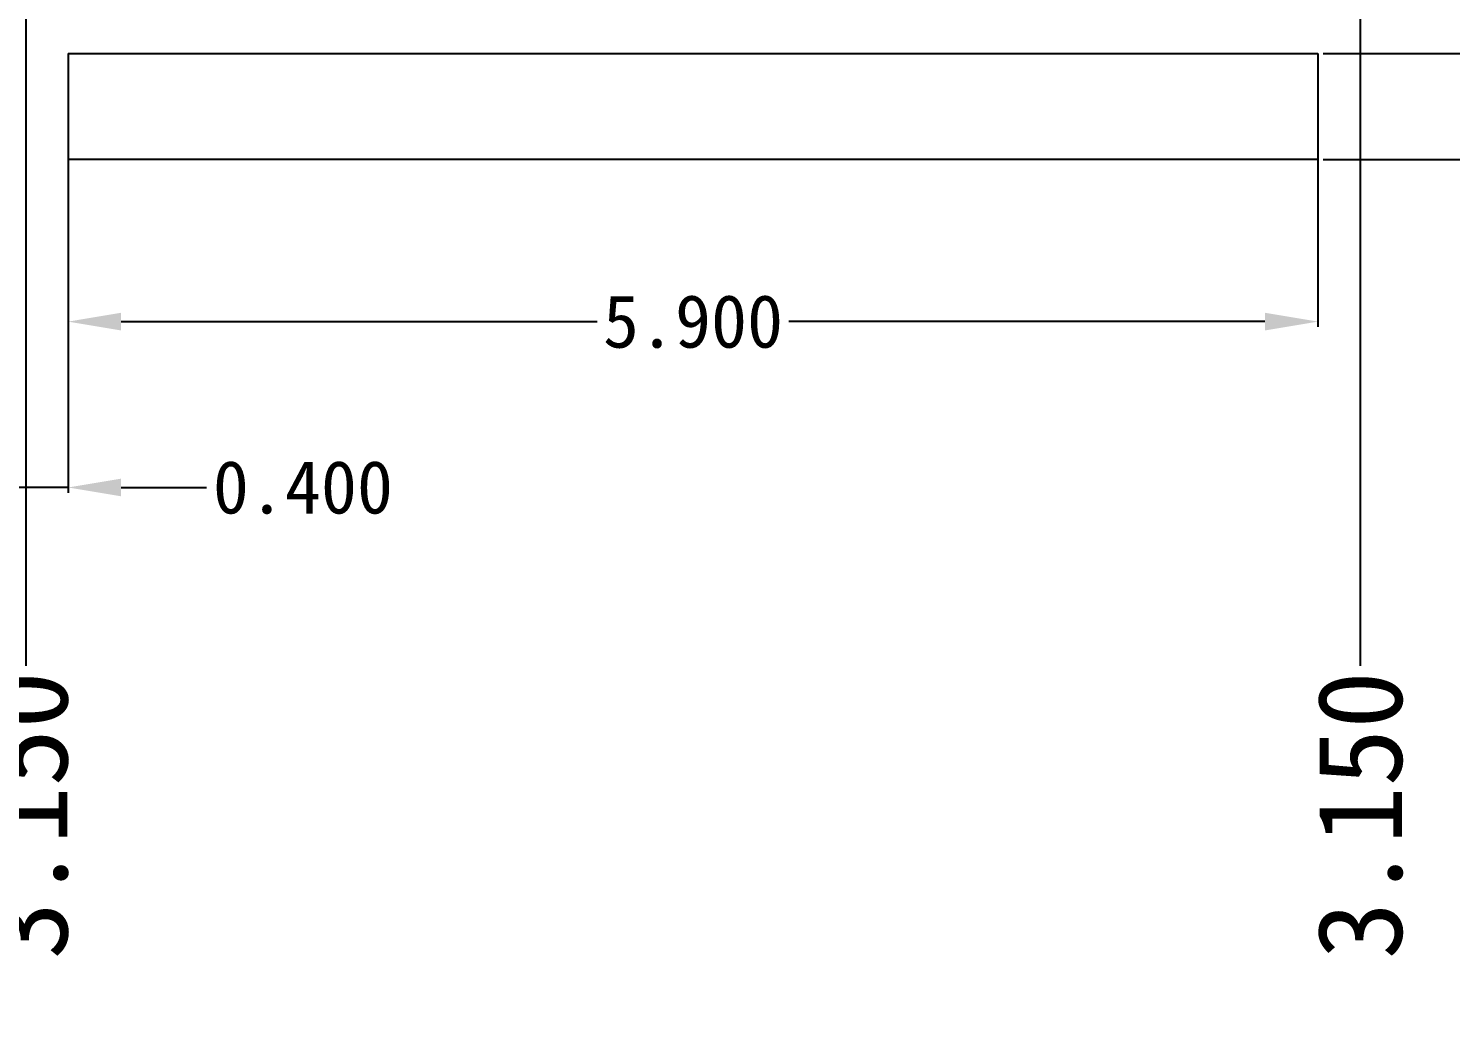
# Model space of a CAD drawing. Header units: millimetres. Extents: x 586 to 984, y 385 to 645.
# Drawn here: x 810.76 to 817.47, y 596.79 to 601.46 of the extents above; entities that cross this region are included whole.
import ezdxf

# ---------------------------------------------------------------- set-up
doc = ezdxf.new("R2010")
doc.units = ezdxf.units.MM
doc.layers.add('1', color=7, linetype='Continuous')
doc.layers.add('DIM', color=4, linetype='Continuous', lineweight=18)
doc.styles.add('宋体', font='')
doc.styles.get('宋体').set_extended_font_data('SimSun')
doc.dimstyles.new('ISO-25', dxfattribs={"dimtxt": 0.2, "dimasz": 0.15, "dimexe": 0.025, "dimexo": 0.025, "dimgap": 0.025, "dimtad": 0, "dimdec": 3, "dimzin": 1, "dimdsep": 46, "dimtxsty": '宋体', "dimcen": 0.15, "dimadec": 0, "dimazin": 0, "dimtfac": 1, "dimtdec": 3, "dimtmove": 0, "dimatfit": 3, "dimfxl": 1, "dimarcsym": 0})

# ---------------------------------------------------------------- blocks, each defined once
blk = doc.blocks.new('*D37')
at = {"layer": 'Defpoints', "color": 0, "transparency": 16777216}
for p in [(813.8962, 606.9941), (816.8462, 601.3441), (819.7926, 601.2916)]:
    blk.add_point(p, dxfattribs=at)
at = {"layer": 'DIM', "color": 0, "lineweight": -2, "transparency": 16777216}
for p, q in [((816.8712, 601.3441), (819.1926, 601.3441)), ((819.1926, 601.3441), (819.4926, 601.2916)), ((819.4926, 601.2916), (819.7926, 601.2916))]:
    blk.add_line(p, q, dxfattribs=at)
at = {"layer": 'DIM', "color": 0, "transparency": 16777216, "insert": (820.4976, 601.2916), "char_height": 0.4, "attachment_point": 5, "style": '宋体'}
blk.add_mtext('5.650', dxfattribs=at)
blk = doc.blocks.new('*D38')
at = {"layer": 'Defpoints', "color": 0, "transparency": 16777216}
for p in [(813.8962, 606.9941), (816.8462, 600.8441), (819.7926, 600.8315)]:
    blk.add_point(p, dxfattribs=at)
at = {"layer": 'DIM', "color": 0, "lineweight": -2, "transparency": 16777216}
for p, q in [((816.8712, 600.8441), (819.1926, 600.8441)), ((819.1926, 600.8441), (819.4926, 600.8315)), ((819.4926, 600.8315), (819.7926, 600.8315))]:
    blk.add_line(p, q, dxfattribs=at)
at = {"layer": 'DIM', "color": 0, "transparency": 16777216, "insert": (820.501, 600.8315), "char_height": 0.4, "attachment_point": 5, "style": '宋体'}
blk.add_mtext('6.150', dxfattribs=at)
blk = doc.blocks.new('*D41')
at = {"layer": 'Defpoints', "color": 0}
for p in [(810.5462, 600.8441), (810.9462, 600.8441), (810.5462, 599.2964)]:
    blk.add_point(p, dxfattribs=at)
at = {"layer": 'DIM', "color": 0, "lineweight": -2}
for p, q in [((810.5462, 600.8191), (810.5462, 599.2714)), ((810.9462, 600.8191), (810.9462, 599.2714)), ((810.2962, 599.2964), (810.0462, 599.2964)), ((810.9462, 599.2964), (810.5462, 599.2964)), ((811.1962, 599.2964), (811.6, 599.2964))]:
    blk.add_line(p, q, dxfattribs=at)
at = {"layer": 'DIM', "color": 0}
for points in [[(810.2962, 599.2547), (810.2962, 599.3381), (810.5462, 599.2964)], [(811.1962, 599.3381), (811.1962, 599.2547), (810.9462, 599.2964)]]:
    blk.add_solid(points, dxfattribs=at)
at = {"layer": 'DIM', "color": 0, "insert": (812.0545, 599.2964), "char_height": 0.25, "attachment_point": 5, "style": '宋体'}
blk.add_mtext('0.400', dxfattribs=at)
blk = doc.blocks.new('*D42')
at = {"layer": 'Defpoints', "color": 0}
for p in [(810.9462, 601.3441), (816.8462, 601.3441), (816.8462, 600.0792)]:
    blk.add_point(p, dxfattribs=at)
at = {"layer": 'DIM', "color": 0, "lineweight": -2}
for p, q in [((810.9462, 601.3191), (810.9462, 600.0542)), ((816.8462, 601.3191), (816.8462, 600.0542)), ((811.1962, 600.0792), (813.4438, 600.0792)), ((816.5962, 600.0792), (814.3486, 600.0792))]:
    blk.add_line(p, q, dxfattribs=at)
at = {"layer": 'DIM', "color": 0}
for points in [[(811.1962, 600.1209), (811.1962, 600.0375), (810.9462, 600.0792)], [(816.5962, 600.0375), (816.5962, 600.1209), (816.8462, 600.0792)]]:
    blk.add_solid(points, dxfattribs=at)
at = {"layer": 'DIM', "color": 0, "insert": (813.8962, 600.0792), "char_height": 0.25, "attachment_point": 5, "style": '宋体'}
blk.add_mtext('5.900', dxfattribs=at)
blk = doc.blocks.new('*D27')
at = {"layer": 'Defpoints', "color": 0, "transparency": 16777216}
for p in [(813.8962, 606.9941), (804.4462, 602.9741), (804.4462, 598.4545)]:
    blk.add_point(p, dxfattribs=at)
at = {"layer": 'DIM', "color": 0, "lineweight": -2, "transparency": 16777216}
blk.add_line((804.4462, 602.9491), (804.4462, 598.4545), dxfattribs=at)
at = {"layer": 'DIM', "color": 0, "transparency": 16777216, "insert": (804.4462, 597.745), "char_height": 0.4, "attachment_point": 5, "rotation": 90, "style": '宋体'}
blk.add_mtext('9.450', dxfattribs=at)
blk = doc.blocks.new('*D28')
at = {"layer": 'Defpoints', "color": 0, "transparency": 16777216}
for p in [(813.8962, 606.9941), (810.7462, 602.9741), (810.7462, 598.4545)]:
    blk.add_point(p, dxfattribs=at)
at = {"layer": 'DIM', "color": 0, "lineweight": -2, "transparency": 16777216}
blk.add_line((810.7462, 602.9491), (810.7462, 598.4545), dxfattribs=at)
at = {"layer": 'DIM', "color": 0, "transparency": 16777216, "insert": (810.7462, 597.7495), "char_height": 0.4, "attachment_point": 5, "rotation": 90, "style": '宋体'}
blk.add_mtext('3.150', dxfattribs=at)
blk = doc.blocks.new('*D29')
at = {"layer": 'Defpoints', "color": 0, "transparency": 16777216}
for p in [(813.8962, 606.9941), (807.2712, 601.8441), (807.272, 598.4545)]:
    blk.add_point(p, dxfattribs=at)
at = {"layer": 'DIM', "color": 0, "lineweight": -2, "transparency": 16777216}
for p, q in [((807.2712, 601.8191), (807.2712, 599.0545)), ((807.2712, 599.0545), (807.272, 598.7545)), ((807.272, 598.7545), (807.272, 598.4545))]:
    blk.add_line(p, q, dxfattribs=at)
at = {"layer": 'DIM', "color": 0, "transparency": 16777216, "insert": (807.272, 597.7495), "char_height": 0.4, "attachment_point": 5, "rotation": 90, "style": '宋体'}
blk.add_mtext('6.625', dxfattribs=at)
blk = doc.blocks.new('*D44')
at = {"layer": 'Defpoints', "color": 0, "transparency": 16777216}
for p in [(813.8962, 606.9941), (817.0462, 602.9741), (817.0462, 598.4545)]:
    blk.add_point(p, dxfattribs=at)
at = {"layer": 'DIM', "color": 0, "lineweight": -2, "transparency": 16777216}
blk.add_line((817.0462, 602.9491), (817.0462, 598.4545), dxfattribs=at)
at = {"layer": 'DIM', "color": 0, "transparency": 16777216, "insert": (817.0462, 597.7495), "char_height": 0.4, "attachment_point": 5, "rotation": 90, "style": '宋体'}
blk.add_mtext('3.150', dxfattribs=at)
blk = doc.blocks.new('*D32')
at = {"layer": 'Defpoints', "color": 0, "transparency": 16777216}
for p in [(813.8962, 606.9941), (803.7262, 603.8441), (803.7257, 598.4545)]:
    blk.add_point(p, dxfattribs=at)
at = {"layer": 'DIM', "color": 0, "lineweight": -2, "transparency": 16777216}
for p, q in [((803.7262, 603.8191), (803.7262, 599.0545)), ((803.7262, 599.0545), (803.7257, 598.7545)), ((803.7257, 598.7545), (803.7257, 598.4545))]:
    blk.add_line(p, q, dxfattribs=at)
at = {"layer": 'DIM', "color": 0, "transparency": 16777216, "insert": (803.7257, 597.6228), "char_height": 0.4, "attachment_point": 5, "rotation": 90, "style": '宋体'}
blk.add_mtext('10.170', dxfattribs=at)
blk = doc.blocks.new('*D124')
at = {"layer": 'Defpoints', "color": 0}
for p in [(813.8962, 606.9941), (810.5462, 601.0539), (809.9137, 598.4545)]:
    blk.add_point(p, dxfattribs=at)
at = {"layer": 'DIM', "color": 0, "lineweight": -2}
for p, q in [((810.5462, 601.0289), (810.5462, 599.0545)), ((810.5462, 599.0545), (809.9137, 598.7545)), ((809.9137, 598.7545), (809.9137, 598.4545))]:
    blk.add_line(p, q, dxfattribs=at)
at = {"layer": 'DIM', "color": 0, "insert": (809.9137, 597.7457), "char_height": 0.4, "attachment_point": 5, "rotation": 90, "style": '宋体'}
blk.add_mtext('3.350', dxfattribs=at)

msp = doc.modelspace()

# ---------------------------------------------------------------- linework, layer by layer
at = {"layer": '1'}
for p, q in [((810.9462, 601.3441), (816.8462, 601.3441)), ((810.9462, 601.3441), (810.9462, 600.8441)), ((816.8462, 601.3441), (816.8462, 600.8441)), ((816.8462, 600.8441), (810.9462, 600.8441))]:
    msp.add_line(p, q, dxfattribs=at)

# ---------------------------------------------------------------- dimensions: what is measured, and where the dimension line sits
at = {"layer": 'DIM'}
for feature_location, offset, dtype, origin, override, picture, middle in [((803.7262, 603.8441), (-0.0005, -5.3896), 1, (813.8962, 606.9941), {"dimtxt": 0.4}, '*D32', (803.7257, 597.6228)), ((804.4462, 602.9741), (0, -4.5196), 1, (813.8962, 606.9941), {"dimtxt": 0.4}, '*D27', (804.4462, 597.745)), ((807.2712, 601.8441), (0.0008, -3.3896), 1, (813.8962, 606.9941), {"dimtxt": 0.4}, '*D29', (807.272, 597.7495)), ((810.5462, 601.0539), (-0.6325, -2.5994), 1, (813.8962, 606.9941, -0.1201), {"dimtxt": 0.4, "dimtmove": 1}, '*D124', (809.9137, 597.7457, -0.1201)), ((810.7462, 602.9741), (0, -4.5196), 1, (813.8962, 606.9941), {"dimtxt": 0.4}, '*D28', (810.7462, 597.7495)), ((816.8462, 601.3441), (2.9465, -0.0525), 0, (813.8962, 606.9941), {"dimtxt": 0.4}, '*D37', (820.4976, 601.2916)), ((816.8462, 600.8441), (2.9465, -0.0126), 0, (813.8962, 606.9941), {"dimtxt": 0.4}, '*D38', (820.501, 600.8315)), ((817.0462, 602.9741), (0, -4.5196), 1, (813.8962, 606.9941), {"dimtxt": 0.4}, '*D44', (817.0462, 597.7495))]:
    dim = msp.add_ordinate_dim(feature_location=feature_location, offset=offset, dtype=dtype, origin=origin, dimstyle='ISO-25', override=override, dxfattribs=at)
    dim.commit()
    dim.dimension.update_dxf_attribs({"geometry": picture, "text_midpoint": middle})
dim = msp.add_linear_dim(base=(816.8462, 600.0792), p1=(810.9462, 601.3441), p2=(816.8462, 601.3441), dimstyle='ISO-25', override={"dimtxt": 0.25, "dimasz": 0.25}, dxfattribs=at)
dim.commit()
dim.dimension.update_dxf_attribs({"geometry": '*D42', "text_midpoint": (813.8962, 600.0792)})
dim = msp.add_linear_dim(base=(810.5462, 599.2964), p1=(810.9462, 600.8441), p2=(810.5462, 600.8441), dimstyle='ISO-25', override={"dimtxt": 0.25, "dimasz": 0.25}, dxfattribs=at)
dim.commit()
dim.dimension.update_dxf_attribs({"geometry": '*D41', "text_midpoint": (812.0545, 599.2964), "dimtype": 160})

doc.saveas('drawing.dxf')
